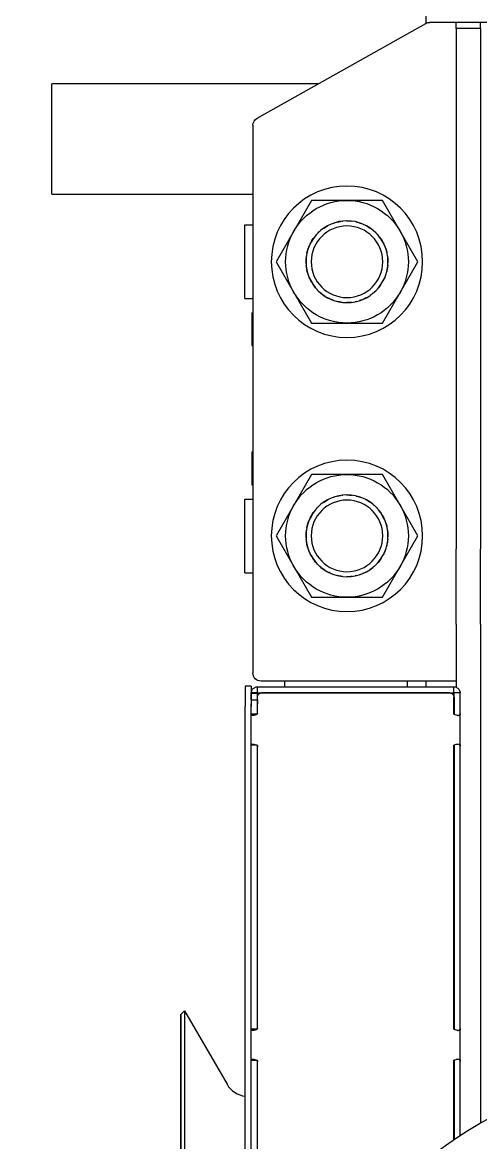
# Model space of a CAD drawing. Header units: inches. Extents: x -233729 to 737493, y -275239 to 196021.
# Drawn here: x 486894.6 to 487006.6, y 20124.5 to 20398.3 of the extents above; entities that cross this region are included whole.
import ezdxf

# ---------------------------------------------------------------- set-up
doc = ezdxf.new("R2010")
doc.units = ezdxf.units.IN
doc.header["$MEASUREMENT"] = 0
doc.layers.add('P_AX', color=7, linetype='Continuous')

# ---------------------------------------------------------------- blocks, each defined once
blk = doc.blocks.new('A$C48CB4C16')
at = {"layer": 'P_AX', "color": 6, "linetype": 'Continuous'}
for p, q in [((3245.19, 1059.53, 710.66), (3245.19, 700.53, 710.66)), ((3246.69, 1059.53, 710.66), (3246.69, 700.53, 710.66)), ((3229.48, 985.81, 710.66), (3229.48, 775.81, 710.66)), ((3229.48, 775.81, 710.66), (3229.48, 873.64, 710.66)), ((3230.4, 774.89, 710.66), (3230.4, 873.58, 710.66)), ((3246.69, 875.7, 710.66), (3246.69, 787.2, 710.66)), ((3248.19, 875.7, 710.66), (3248.19, 787.2, 710.66)), ((3248.2, 875.7, 710.66), (3248.2, 787.2, 710.66)), ((3296.19, 806.35, 710.66), (3296.19, 787.2, 710.66)), ((3296.25, 787.2, 710.66), (3296.25, 806.32, 710.66)), ((3296.25, 801.01, 710.66), (3296.25, 806.32, 710.66)), ((3297.75, 805.33, 710.66), (3297.75, 787.2, 710.66)), ((3302.75, 801.84, 710.66), (3302.75, 802.31, 710.66)), ((3296.19, 801.01, 710.66), (3296.25, 801.01, 710.66)), ((3296.25, 797.17, 710.66), (3296.25, 801.01, 710.66)), ((3302.75, 792.9, 710.66), (3302.75, 801.84, 710.66)), ((3296.19, 797.17, 710.66), (3296.25, 797.17, 710.66)), ((3296.25, 794.25, 710.66), (3296.25, 797.17, 710.66)), ((3241.13, 793.44, 710.66), (3242.09, 794.46, 710.66)), ((3242.09, 794.46, 710.66), (3243.25, 795.22, 710.66)), ((3243.25, 795.22, 710.66), (3244.56, 795.7, 710.66)), ((3244.56, 795.7, 710.66), (3245.19, 795.75, 710.66)), ((3248.2, 795.81, 710.66), (3248.19, 795.81, 710.66)), ((3296.19, 794.25, 710.66), (3296.25, 794.25, 710.66)), ((3296.25, 789.84, 710.66), (3296.25, 794.25, 710.66)), ((3230.4, 774.89, 710.66), (3240.75, 792.81, 710.66)), ((3240.75, 792.81, 710.66), (3240.92, 793.13, 710.66)), ((3240.75, 792.81, 710.66), (3240.75, 792.86, 710.66)), ((3240.92, 793.13, 710.66), (3241.13, 793.44, 710.66)), ((3302.75, 680.39, 710.66), (3302.75, 792.9, 710.66)), ((3296.19, 789.84, 710.66), (3296.25, 789.84, 710.66)), ((3296.25, 786.99, 710.66), (3296.25, 789.84, 710.66)), ((3246.69, 787.2, 710.66), (3246.69, 787, 710.66)), ((3247.59, 787, 710.66), (3246.69, 787, 710.66)), ((3246.69, 787, 710.66), (3246.69, 779.4, 710.66)), ((3246.69, 787, 710.66), (3246.69, 786.92, 710.66)), ((3246.69, 786.92, 710.66), (3246.71, 786.86, 710.66)), ((3246.71, 786.86, 710.66), (3246.71, 786.84, 710.66)), ((3246.71, 786.84, 710.66), (3246.83, 786.74, 710.66)), ((3246.83, 786.74, 710.66), (3246.99, 786.7, 710.66)), ((3246.99, 786.7, 710.66), (3247.11, 786.7, 710.66)), ((3247.11, 786.7, 710.66), (3247.13, 786.7, 710.66)), ((3247.14, 786.7, 710.66), (3247.11, 786.7, 710.66)), ((3247.13, 786.7, 710.66), (3247.14, 786.7, 710.66)), ((3247.14, 786.7, 710.66), (3247.28, 786.71, 710.66)), ((3247.28, 786.71, 710.66), (3247.85, 786.85, 710.66)), ((3247.81, 787, 710.66), (3247.59, 787, 710.66)), ((3248.1, 787, 710.66), (3247.81, 787, 710.66)), ((3247.85, 786.85, 710.66), (3247.92, 786.88, 710.66)), ((3247.92, 786.88, 710.66), (3248, 786.92, 710.66)), ((3248, 786.92, 710.66), (3248.09, 786.99, 710.66)), ((3248.09, 786.99, 710.66), (3248.13, 787.03, 710.66)), ((3248.13, 787.04, 710.66), (3248.18, 787.12, 710.66)), ((3248.13, 787.03, 710.66), (3248.13, 787.04, 710.66)), ((3248.18, 787.12, 710.66), (3248.19, 787.16, 710.66)), ((3248.2, 787.68, 710.66), (3248.19, 787.64, 710.66)), ((3248.19, 787.64, 710.66), (3248.19, 787.62, 710.66)), ((3248.2, 787.63, 710.66), (3248.19, 787.17, 710.66)), ((3248.19, 787.17, 710.66), (3248.19, 787.4, 710.66)), ((3248.19, 787.2, 710.66), (3248.19, 787.14, 710.66)), ((3248.19, 787.16, 710.66), (3248.2, 787.2, 710.66)), ((3296.24, 787, 710.66), (3296.24, 786.99, 710.66)), ((3296.24, 786.99, 710.66), (3296.24, 787, 710.66)), ((3296.24, 786.99, 710.66), (3296.35, 786.91, 710.66)), ((3296.25, 787.52, 710.66), (3296.25, 787.43, 710.66)), ((3296.25, 786.99, 710.66), (3296.25, 787.2, 710.66)), ((3296.35, 786.91, 710.66), (3296.47, 786.86, 710.66)), ((3296.47, 786.86, 710.66), (3296.5, 786.84, 710.66)), ((3296.5, 786.84, 710.66), (3296.79, 786.75, 710.66)), ((3296.79, 786.75, 710.66), (3296.81, 786.75, 710.66)), ((3296.81, 786.75, 710.66), (3296.88, 786.74, 710.66)), ((3296.88, 786.74, 710.66), (3297.14, 786.7, 710.66)), ((3297.14, 786.7, 710.66), (3297.25, 786.7, 710.66)), ((3297.25, 786.7, 710.66), (3297.3, 786.7, 710.66)), ((3297.3, 786.7, 710.66), (3297.44, 786.71, 710.66)), ((3297.44, 786.71, 710.66), (3297.71, 786.85, 710.66)), ((3297.71, 786.85, 710.66), (3297.72, 786.88, 710.66)), ((3297.72, 786.88, 710.66), (3297.73, 786.93, 710.66)), ((3297.73, 786.93, 710.66), (3297.74, 786.99, 710.66)), ((3297.74, 786.99, 710.66), (3297.75, 787.12, 710.66)), ((3297.75, 787.2, 710.66), (3297.75, 779.2, 710.66)), ((3297.75, 787.12, 710.66), (3297.75, 787.2, 710.66)), ((3246.71, 779.56, 710.66), (3246.69, 779.48, 710.66)), ((3246.69, 779.48, 710.66), (3246.69, 779.4, 710.66)), ((3247.59, 779.4, 710.66), (3246.69, 779.4, 710.66)), ((3246.69, 779.4, 710.66), (3246.69, 779.2, 710.66)), ((3246.69, 779.2, 710.66), (3246.69, 710.2, 710.66)), ((3246.83, 779.66, 710.66), (3246.71, 779.56, 710.66)), ((3246.99, 779.69, 710.66), (3246.83, 779.66, 710.66)), ((3247.1, 779.7, 710.66), (3246.99, 779.69, 710.66)), ((3247.13, 779.7, 710.66), (3247.1, 779.7, 710.66)), ((3247.18, 779.69, 710.66), (3247.1, 779.7, 710.66)), ((3247.28, 779.69, 710.66), (3247.13, 779.7, 710.66)), ((3247.29, 779.69, 710.66), (3247.18, 779.69, 710.66)), ((3247.85, 779.54, 710.66), (3247.28, 779.69, 710.66)), ((3247.81, 779.4, 710.66), (3247.59, 779.4, 710.66)), ((3248.09, 779.4, 710.66), (3247.81, 779.4, 710.66)), ((3247.9, 779.52, 710.66), (3247.85, 779.54, 710.66)), ((3248, 779.47, 710.66), (3247.9, 779.52, 710.66)), ((3248.09, 779.41, 710.66), (3248, 779.47, 710.66)), ((3248.13, 779.36, 710.66), (3248.09, 779.41, 710.66)), ((3248.18, 779.28, 710.66), (3248.13, 779.36, 710.66)), ((3248.13, 779.36, 710.66), (3248.13, 779.36, 710.66)), ((3248.19, 779.24, 710.66), (3248.18, 779.28, 710.66)), ((3248.2, 779.2, 710.66), (3248.19, 779.24, 710.66)), ((3248.19, 779.2, 710.66), (3248.19, 710.2, 710.66)), ((3248.2, 779.2, 710.66), (3248.2, 710.2, 710.66)), ((3296.19, 779.2, 710.66), (3296.19, 710.2, 710.66)), ((3296.35, 779.48, 710.66), (3296.24, 779.4, 710.66)), ((3296.25, 779.2, 710.66), (3296.25, 779.41, 710.66)), ((3296.25, 723.65, 710.66), (3296.25, 779.4, 710.66)), ((3296.25, 710.2, 710.66), (3296.25, 779.2, 710.66)), ((3296.5, 779.55, 710.66), (3296.35, 779.48, 710.66)), ((3296.79, 779.64, 710.66), (3296.5, 779.55, 710.66)), ((3296.81, 779.65, 710.66), (3296.79, 779.64, 710.66)), ((3296.88, 779.66, 710.66), (3296.81, 779.65, 710.66)), ((3297.14, 779.69, 710.66), (3296.88, 779.66, 710.66)), ((3297.07, 779.68, 710.66), (3297.14, 779.69, 710.66)), ((3297.27, 779.7, 710.66), (3297.14, 779.69, 710.66)), ((3297.14, 779.69, 710.66), (3297.27, 779.7, 710.66)), ((3297.3, 779.7, 710.66), (3297.27, 779.7, 710.66)), ((3297.44, 779.69, 710.66), (3297.3, 779.7, 710.66)), ((3297.71, 779.55, 710.66), (3297.44, 779.69, 710.66)), ((3297.72, 779.53, 710.66), (3297.71, 779.55, 710.66)), ((3297.73, 779.47, 710.66), (3297.72, 779.53, 710.66)), ((3297.74, 779.41, 710.66), (3297.73, 779.47, 710.66)), ((3297.75, 779.28, 710.66), (3297.74, 779.41, 710.66)), ((3297.75, 779.2, 710.66), (3297.75, 779.28, 710.66)), ((3297.75, 779.2, 710.66), (3297.75, 710.2, 710.66)), ((3230.4, 774.89, 710.66), (3229.48, 775.81, 710.66)), ((3296.19, 723.65, 710.66), (3296.25, 723.65, 710.66)), ((3246.69, 710.2, 710.66), (3246.69, 710, 710.66)), ((3246.69, 710, 710.66), (3246.69, 709.92, 710.66)), ((3246.69, 710, 710.66), (3246.69, 702.4, 710.66)), ((3247.59, 710, 710.66), (3246.69, 710, 710.66)), ((3246.69, 709.92, 710.66), (3246.71, 709.84, 710.66)), ((3246.71, 709.84, 710.66), (3246.83, 709.74, 710.66)), ((3246.83, 709.74, 710.66), (3246.99, 709.7, 710.66)), ((3246.99, 709.7, 710.66), (3247.11, 709.7, 710.66)), ((3247.11, 709.7, 710.66), (3247.13, 709.7, 710.66)), ((3247.11, 709.7, 710.66), (3247.13, 709.7, 710.66)), ((3247.13, 709.7, 710.66), (3247.26, 709.72, 710.66)), ((3247.13, 709.7, 710.66), (3247.28, 709.71, 710.66)), ((3247.26, 709.72, 710.66), (3247.33, 709.72, 710.66)), ((3247.28, 709.71, 710.66), (3247.85, 709.85, 710.66)), ((3248, 710, 710.66), (3247.59, 710, 710.66)), ((3247.85, 709.85, 710.66), (3247.9, 709.87, 710.66)), ((3247.9, 709.87, 710.66), (3248, 709.92, 710.66)), ((3248.1, 710, 710.66), (3248, 710, 710.66)), ((3248, 709.92, 710.66), (3248.09, 709.99, 710.66)), ((3248.09, 709.99, 710.66), (3248.13, 710.03, 710.66)), ((3248.13, 710.04, 710.66), (3248.18, 710.12, 710.66)), ((3248.13, 710.03, 710.66), (3248.13, 710.04, 710.66)), ((3248.18, 710.12, 710.66), (3248.19, 710.16, 710.66)), ((3248.2, 710.68, 710.66), (3248.19, 710.64, 710.66)), ((3248.19, 710.64, 710.66), (3248.19, 710.62, 710.66)), ((3248.2, 710.63, 710.66), (3248.19, 710.18, 710.66)), ((3248.19, 710.18, 710.66), (3248.19, 710.4, 710.66)), ((3248.19, 710.16, 710.66), (3248.2, 710.2, 710.66)), ((3248.19, 710.2, 710.66), (3248.19, 710.14, 710.66)), ((3296.25, 710.51, 710.66), (3296.24, 710.17, 710.66)), ((3296.24, 710.17, 710.66), (3296.24, 710.47, 710.66)), ((3296.24, 710, 710.66), (3296.35, 709.91, 710.66)), ((3296.25, 709.99, 710.66), (3296.25, 710.2, 710.66)), ((3296.35, 709.91, 710.66), (3296.47, 709.86, 710.66)), ((3296.47, 709.86, 710.66), (3296.5, 709.84, 710.66)), ((3296.5, 709.84, 710.66), (3296.79, 709.75, 710.66)), ((3296.79, 709.75, 710.66), (3296.81, 709.75, 710.66)), ((3296.81, 709.75, 710.66), (3296.88, 709.74, 710.66)), ((3296.88, 709.74, 710.66), (3297.14, 709.7, 710.66)), ((3297.14, 709.7, 710.66), (3297.25, 709.7, 710.66)), ((3297.25, 709.7, 710.66), (3297.3, 709.7, 710.66)), ((3297.3, 709.7, 710.66), (3297.44, 709.71, 710.66)), ((3297.44, 709.71, 710.66), (3297.71, 709.85, 710.66)), ((3297.71, 709.85, 710.66), (3297.72, 709.88, 710.66)), ((3297.72, 709.88, 710.66), (3297.73, 709.93, 710.66)), ((3297.73, 709.93, 710.66), (3297.74, 709.99, 710.66)), ((3297.74, 709.99, 710.66), (3297.75, 710.12, 710.66)), ((3297.75, 710.2, 710.66), (3297.75, 702.2, 710.66)), ((3297.75, 710.12, 710.66), (3297.75, 710.2, 710.66)), ((3246.71, 702.56, 710.66), (3246.69, 702.48, 710.66)), ((3246.69, 702.48, 710.66), (3246.69, 702.4, 710.66)), ((3247.59, 702.4, 710.66), (3246.69, 702.4, 710.66)), ((3246.69, 702.4, 710.66), (3246.69, 702.2, 710.66)), ((3246.69, 702.2, 710.66), (3246.69, 699.86, 710.66)), ((3246.83, 702.66, 710.66), (3246.71, 702.56, 710.66)), ((3246.99, 702.69, 710.66), (3246.83, 702.66, 710.66)), ((3247.1, 702.7, 710.66), (3246.99, 702.69, 710.66)), ((3247.13, 702.7, 710.66), (3247.1, 702.7, 710.66)), ((3247.18, 702.69, 710.66), (3247.1, 702.7, 710.66)), ((3247.28, 702.69, 710.66), (3247.13, 702.7, 710.66)), ((3247.29, 702.69, 710.66), (3247.18, 702.69, 710.66)), ((3247.85, 702.55, 710.66), (3247.28, 702.69, 710.66)), ((3247.81, 702.4, 710.66), (3247.59, 702.4, 710.66)), ((3248.09, 702.4, 710.66), (3247.81, 702.4, 710.66)), ((3247.9, 702.52, 710.66), (3247.85, 702.55, 710.66)), ((3248, 702.47, 710.66), (3247.9, 702.52, 710.66)), ((3248.09, 702.41, 710.66), (3248, 702.47, 710.66)), ((3248.13, 702.36, 710.66), (3248.09, 702.41, 710.66)), ((3248.18, 702.28, 710.66), (3248.13, 702.36, 710.66)), ((3248.13, 702.36, 710.66), (3248.13, 702.36, 710.66)), ((3248.19, 702.24, 710.66), (3248.18, 702.28, 710.66)), ((3248.2, 702.2, 710.66), (3248.19, 702.24, 710.66)), ((3248.19, 702.2, 710.66), (3248.19, 699.86, 710.66)), ((3248.2, 702.2, 710.66), (3248.2, 698.2, 710.66)), ((3296.19, 702.2, 710.66), (3296.19, 698.2, 710.66)), ((3296.35, 702.48, 710.66), (3296.24, 702.4, 710.66)), ((3296.25, 702.2, 710.66), (3296.25, 702.41, 710.66)), ((3296.25, 698.2, 710.66), (3296.25, 702.2, 710.66)), ((3296.5, 702.55, 710.66), (3296.35, 702.48, 710.66)), ((3296.79, 702.64, 710.66), (3296.5, 702.55, 710.66)), ((3296.81, 702.65, 710.66), (3296.79, 702.64, 710.66)), ((3296.88, 702.66, 710.66), (3296.81, 702.65, 710.66)), ((3297.14, 702.69, 710.66), (3296.88, 702.66, 710.66)), ((3297.07, 702.68, 710.66), (3297.14, 702.69, 710.66)), ((3297.27, 702.7, 710.66), (3297.14, 702.69, 710.66)), ((3297.14, 702.69, 710.66), (3297.27, 702.7, 710.66)), ((3297.3, 702.7, 710.66), (3297.27, 702.7, 710.66)), ((3297.44, 702.69, 710.66), (3297.3, 702.7, 710.66)), ((3297.71, 702.55, 710.66), (3297.44, 702.69, 710.66)), ((3297.72, 702.53, 710.66), (3297.71, 702.55, 710.66)), ((3297.73, 702.47, 710.66), (3297.72, 702.53, 710.66)), ((3297.74, 702.41, 710.66), (3297.73, 702.47, 710.66)), ((3297.75, 702.28, 710.66), (3297.74, 702.41, 710.66)), ((3297.75, 702.2, 710.66), (3297.75, 702.28, 710.66)), ((3297.75, 702.2, 710.66), (3297.75, 698.2, 710.66)), ((3245.19, 695.54, 710.66), (3245.19, 700.53, 710.66)), ((3246.69, 695.54, 710.66), (3246.69, 700.53, 710.66)), ((3246.69, 698.87, 710.66), (3246.69, 699.86, 710.66)), ((3246.69, 698.87, 710.66), (3246.69, 698.63, 710.66)), ((3246.69, 698.87, 710.66), (3248.19, 698.87, 710.66)), ((3246.69, 698.63, 710.66), (3246.69, 697.25, 710.66)), ((3248.19, 698.87, 710.66), (3248.19, 699.86, 710.66)), ((3248.19, 698.87, 710.66), (3248.19, 698.63, 710.66)), ((3248.19, 698.63, 710.66), (3248.19, 697.25, 710.66)), ((3296.25, 698.2, 710.66), (3296.25, 697.2, 710.66)), ((3297.75, 698.2, 710.66), (3297.75, 697.2, 710.66)), ((3246.69, 695.54, 710.66), (3245.19, 695.54, 710.66)), ((3246.69, 697.25, 710.66), (3246.69, 697.21, 710.66)), ((3246.69, 697.25, 710.66), (3248.19, 697.25, 710.66)), ((3246.69, 697.21, 710.66), (3246.69, 697.09, 710.66)), ((3247.59, 697.21, 710.66), (3246.69, 697.21, 710.66)), ((3246.69, 697.09, 710.66), (3246.71, 696.94, 710.66)), ((3246.71, 696.94, 710.66), (3246.79, 696.66, 710.66)), ((3246.79, 696.66, 710.66), (3246.8, 696.64, 710.66)), ((3246.8, 696.64, 710.66), (3246.83, 696.57, 710.66)), ((3246.83, 696.57, 710.66), (3246.99, 696.31, 710.66)), ((3246.99, 696.31, 710.66), (3247.13, 696.14, 710.66)), ((3247.13, 696.14, 710.66), (3247.28, 696.01, 710.66)), ((3247.28, 696.01, 710.66), (3247.85, 695.74, 710.66)), ((3248.19, 697.21, 710.66), (3247.59, 697.21, 710.66)), ((3247.85, 695.74, 710.66), (3247.9, 695.73, 710.66)), ((3247.9, 695.73, 710.66), (3248, 695.71, 710.66)), ((3248, 695.71, 710.66), (3248.09, 695.7, 710.66)), ((3248.09, 695.7, 710.66), (3248.18, 695.7, 710.66)), ((3248.18, 695.7, 710.66), (3248.2, 695.7, 710.66)), ((3248.2, 697.66, 710.66), (3248.19, 697.66, 710.66)), ((3248.19, 697.65, 710.66), (3248.2, 697.64, 710.66)), ((3248.2, 697.49, 710.66), (3248.19, 697.5, 710.66)), ((3248.19, 697.48, 710.66), (3248.2, 697.48, 710.66)), ((3248.2, 697.38, 710.66), (3248.19, 697.38, 710.66)), ((3248.19, 697.37, 710.66), (3248.2, 697.36, 710.66)), ((3248.19, 697.25, 710.66), (3248.19, 697.21, 710.66)), ((3248.2, 697.21, 710.66), (3248.19, 697.22, 710.66)), ((3248.19, 697.21, 710.66), (3248.2, 697.2, 710.66)), ((3248.2, 697.66, 710.66), (3248.2, 697.66, 710.66)), ((3248.2, 697.64, 710.66), (3248.2, 697.49, 710.66)), ((3248.2, 697.48, 710.66), (3248.2, 697.38, 710.66)), ((3248.2, 697.36, 710.66), (3248.2, 697.21, 710.66)), ((3248.2, 697.2, 710.66), (3248.2, 697.19, 710.66)), ((3248.2, 697.19, 710.66), (3248.2, 695.69, 710.66)), ((3248.27, 697.66, 710.66), (3248.38, 697.66, 710.66)), ((3295.19, 697.2, 710.66), (3249.2, 697.2, 710.66)), ((3249.2, 697.19, 710.66), (3295.19, 697.19, 710.66)), ((3249.2, 695.69, 710.66), (3295.19, 695.69, 710.66)), ((3254.81, 694.31, 710.66), (3254.81, 695.69, 710.66)), ((3284.81, 694.31, 710.66), (3284.81, 695.69, 710.66)), ((3289.48, 695.69, 710.66), (3289.48, 694.31, 710.66)), ((3296.12, 697.66, 710.66), (3296.02, 697.66, 710.66)), ((3296.19, 697.66, 710.66), (3296.19, 697.66, 710.66)), ((3296.19, 697.64, 710.66), (3296.19, 697.49, 710.66)), ((3296.19, 697.48, 710.66), (3296.19, 697.38, 710.66)), ((3296.19, 697.21, 710.66), (3296.19, 697.36, 710.66)), ((3296.19, 697.19, 710.66), (3296.19, 697.2, 710.66)), ((3296.19, 697.19, 710.66), (3296.19, 695.69, 710.66)), ((3296.25, 697.66, 710.66), (3296.24, 697.66, 710.66)), ((3296.24, 697.64, 710.66), (3296.25, 697.65, 710.66)), ((3296.24, 697.64, 710.66), (3296.24, 697.49, 710.66)), ((3296.25, 697.5, 710.66), (3296.24, 697.49, 710.66)), ((3296.24, 697.48, 710.66), (3296.25, 697.48, 710.66)), ((3296.25, 697.38, 710.66), (3296.24, 697.38, 710.66)), ((3296.24, 697.36, 710.66), (3296.25, 697.37, 710.66)), ((3296.25, 697.22, 710.66), (3296.24, 697.21, 710.66)), ((3296.24, 697.2, 710.66), (3296.25, 697.2, 710.66)), ((3296.24, 697.2, 710.66), (3296.24, 696.6, 710.66)), ((3296.24, 696.6, 710.66), (3296.24, 695.7, 710.66)), ((3296.24, 695.7, 710.66), (3296.35, 695.7, 710.66)), ((3297.75, 697.2, 710.66), (3296.25, 697.2, 710.66)), ((3296.35, 695.7, 710.66), (3296.5, 695.72, 710.66)), ((3296.5, 695.72, 710.66), (3296.79, 695.8, 710.66)), ((3296.75, 680.39, 710.66), (3296.75, 695.79, 710.66)), ((3296.79, 695.8, 710.66), (3296.88, 695.84, 710.66)), ((3296.88, 695.84, 710.66), (3297.14, 696, 710.66)), ((3297.14, 696, 710.66), (3297.3, 696.14, 710.66)), ((3297.3, 696.14, 710.66), (3297.44, 696.29, 710.66)), ((3297.44, 696.29, 710.66), (3297.71, 696.87, 710.66)), ((3297.71, 696.87, 710.66), (3297.72, 696.91, 710.66)), ((3297.72, 696.91, 710.66), (3297.73, 697.01, 710.66)), ((3297.73, 697.01, 710.66), (3297.74, 697.1, 710.66)), ((3297.74, 697.1, 710.66), (3297.75, 697.19, 710.66)), ((3297.75, 697.19, 710.66), (3297.75, 697.2, 710.66)), ((3296.75, 694.31, 710.66), (3249.08, 694.31, 710.66)), ((3247.08, 558.44, 710.66), (3247.08, 692.31, 710.66)), ((3296.75, 680.39, 710.66), (3296.75, 662, 710.66)), ((3302.75, 680.39, 710.66), (3302.75, 662, 710.66)), ((3257.09, 666.31, 710.66), (3261.42, 673.81, 710.66)), ((3261.42, 673.81, 710.66), (3270.08, 673.81, 710.66)), ((3270.08, 673.81, 710.66), (3278.74, 673.81, 710.66)), ((3278.74, 673.81, 710.66), (3283.07, 666.31, 710.66)), ((3266.73, 668.22, 710.66), (3266.53, 668.16, 710.66)), ((3267.69, 668.52, 710.66), (3267.63, 668.5, 710.66)), ((3269.02, 668.75, 710.66), (3268.87, 668.74, 710.66)), ((3271.37, 668.72, 710.66), (3271.28, 668.74, 710.66)), ((3272.47, 668.52, 710.66), (3272.08, 668.59, 710.66)), ((3272.52, 668.51, 710.66), (3272.47, 668.52, 710.66)), ((3273.63, 668.16, 710.66), (3273.18, 668.3, 710.66)), ((3273.66, 668.15, 710.66), (3273.63, 668.16, 710.66)), ((3245.08, 667.81, 710.66), (3246.3, 667.81, 710.66)), ((3245.08, 667.81, 710.66), (3245.08, 649.81, 710.66)), ((3246.3, 667.81, 710.66), (3247.08, 667.81, 710.66)), ((3252.76, 658.81, 710.66), (3257.09, 666.31, 710.66)), ((3262.85, 665.7, 710.66), (3262.59, 665.44, 710.66)), ((3263.45, 666.3, 710.66), (3263.32, 666.16, 710.66)), ((3264.64, 667.19, 710.66), (3264.4, 667.04, 710.66)), ((3265.43, 667.67, 710.66), (3265.33, 667.6, 710.66)), ((3274.73, 667.67, 710.66), (3273.96, 668.01, 710.66)), ((3274.81, 667.61, 710.66), (3274.73, 667.67, 710.66)), ((3275.76, 667.04, 710.66), (3275.75, 667.05, 710.66)), ((3276.83, 666.18, 710.66), (3276.71, 666.3, 710.66)), ((3277.56, 665.44, 710.66), (3277.52, 665.49, 710.66)), ((3283.07, 666.31, 710.66), (3287.4, 658.81, 710.66)), ((3261.46, 663.84, 710.66), (3261.23, 663.46, 710.66)), ((3261.85, 664.49, 710.66), (3261.71, 664.27, 710.66)), ((3278.43, 664.29, 710.66), (3278.31, 664.49, 710.66)), ((3278.93, 663.46, 710.66), (3278.87, 663.56, 710.66)), ((3260.15, 660.02, 710.66), (3260.13, 659.72, 710.66)), ((3260.53, 661.71, 710.66), (3260.37, 661.2, 710.66)), ((3260.73, 662.36, 710.66), (3260.63, 662.03, 710.66)), ((3279.52, 662.05, 710.66), (3279.43, 662.36, 710.66)), ((3279.79, 661.2, 710.66), (3279.73, 661.39, 710.66)), ((3280.03, 659.61, 710.66), (3280.01, 660.02, 710.66)), ((3296.75, 534.81, 710.66), (3296.75, 662, 710.66)), ((3302.75, 534.81, 710.66), (3302.75, 662, 710.66)), ((3257.09, 651.31, 710.66), (3252.76, 658.81, 710.66)), ((3260.11, 659.27, 710.66), (3260.08, 658.81, 710.66)), ((3260.15, 657.61, 710.66), (3260.19, 657.38, 710.66)), ((3279.92, 657.11, 710.66), (3280.01, 657.61, 710.66)), ((3280.08, 658.81, 710.66), (3280.06, 659.07, 710.66)), ((3287.4, 658.81, 710.66), (3283.07, 651.31, 710.66)), ((3260.3, 656.77, 710.66), (3260.37, 656.42, 710.66)), ((3260.73, 655.26, 710.66), (3260.79, 655.12, 710.66)), ((3261.11, 654.42, 710.66), (3261.23, 654.16, 710.66)), ((3278.93, 654.16, 710.66), (3279.06, 654.44, 710.66)), ((3279.23, 654.82, 710.66), (3279.43, 655.26, 710.66)), ((3279.79, 656.42, 710.66), (3279.85, 656.75, 710.66)), ((3261.85, 653.13, 710.66), (3261.91, 653.06, 710.66)), ((3262.47, 652.34, 710.66), (3262.59, 652.18, 710.66)), ((3277.56, 652.18, 710.66), (3277.7, 652.36, 710.66)), ((3278.06, 652.81, 710.66), (3278.31, 653.13, 710.66)), ((3245.08, 649.81, 710.66), (3246.3, 649.81, 710.66)), ((3246.3, 649.81, 710.66), (3247.08, 649.81, 710.66)), ((3261.42, 643.81, 710.66), (3257.09, 651.31, 710.66)), ((3263.45, 651.33, 710.66), (3263.48, 651.3, 710.66)), ((3264.29, 650.66, 710.66), (3264.4, 650.58, 710.66)), ((3264.4, 650.58, 710.66), (3265.32, 650.03, 710.66)), ((3265.42, 649.96, 710.66), (3265.43, 649.96, 710.66)), ((3265.43, 649.96, 710.66), (3265.57, 649.89, 710.66)), ((3266.47, 649.49, 710.66), (3266.53, 649.46, 710.66)), ((3266.53, 649.46, 710.66), (3267.12, 649.28, 710.66)), ((3267.63, 649.12, 710.66), (3267.69, 649.1, 710.66)), ((3267.69, 649.1, 710.66), (3268.49, 648.95, 710.66)), ((3268.85, 648.89, 710.66), (3268.87, 648.88, 710.66)), ((3268.87, 648.88, 710.66), (3269.07, 648.87, 710.66)), ((3271.28, 648.88, 710.66), (3271.31, 648.89, 710.66)), ((3272.3, 649.07, 710.66), (3272.47, 649.1, 710.66)), ((3273.63, 649.46, 710.66), (3273.7, 649.5, 710.66)), ((3274.5, 649.86, 710.66), (3274.73, 649.96, 710.66)), ((3275.76, 650.58, 710.66), (3275.88, 650.67, 710.66)), ((3276.46, 651.13, 710.66), (3276.71, 651.33, 710.66)), ((3283.07, 651.31, 710.66), (3278.74, 643.81, 710.66)), ((3246.81, 646.31, 710.66), (3246.86, 646.31, 710.66)), ((3246.81, 638.31, 710.66), (3246.81, 646.31, 710.66)), ((3246.86, 646.31, 710.66), (3247.08, 646.31, 710.66)), ((3269.97, 648.82, 710.66), (3270.08, 648.81, 710.66)), ((3270.08, 643.81, 710.66), (3261.42, 643.81, 710.66)), ((3278.74, 643.81, 710.66), (3270.08, 643.81, 710.66)), ((3246.81, 638.31, 710.66), (3246.86, 638.31, 710.66)), ((3246.86, 638.31, 710.66), (3247.08, 638.31, 710.66)), ((3246.81, 612.31, 710.66), (3246.86, 612.31, 710.66)), ((3246.81, 604.31, 710.66), (3246.81, 612.31, 710.66)), ((3246.86, 612.31, 710.66), (3247.08, 612.31, 710.66)), ((3257.09, 599.31, 710.66), (3261.42, 606.81, 710.66)), ((3261.42, 606.81, 710.66), (3270.08, 606.81, 710.66)), ((3270.08, 606.81, 710.66), (3278.74, 606.81, 710.66)), ((3278.74, 606.81, 710.66), (3283.07, 599.31, 710.66)), ((3246.81, 604.31, 710.66), (3246.86, 604.31, 710.66)), ((3246.86, 604.31, 710.66), (3247.08, 604.31, 710.66)), ((3245.08, 600.81, 710.66), (3246.3, 600.81, 710.66)), ((3245.08, 600.81, 710.66), (3245.08, 582.81, 710.66)), ((3246.3, 600.81, 710.66), (3247.08, 600.81, 710.66)), ((3264.64, 600.19, 710.66), (3264.4, 600.04, 710.66)), ((3265.43, 600.67, 710.66), (3265.33, 600.6, 710.66)), ((3266.73, 601.22, 710.66), (3266.53, 601.16, 710.66)), ((3267.69, 601.52, 710.66), (3267.63, 601.5, 710.66)), ((3269.02, 601.75, 710.66), (3268.87, 601.74, 710.66)), ((3271.37, 601.72, 710.66), (3271.28, 601.74, 710.66)), ((3272.47, 601.52, 710.66), (3272.08, 601.59, 710.66)), ((3272.52, 601.51, 710.66), (3272.47, 601.52, 710.66)), ((3273.63, 601.16, 710.66), (3273.18, 601.3, 710.66)), ((3273.66, 601.15, 710.66), (3273.63, 601.16, 710.66)), ((3274.73, 600.67, 710.66), (3273.96, 601.01, 710.66)), ((3274.81, 600.61, 710.66), (3274.73, 600.67, 710.66)), ((3275.76, 600.04, 710.66), (3275.75, 600.05, 710.66)), ((3252.76, 591.81, 710.66), (3257.09, 599.31, 710.66)), ((3261.85, 597.49, 710.66), (3261.71, 597.27, 710.66)), ((3262.85, 598.7, 710.66), (3262.59, 598.44, 710.66)), ((3263.45, 599.3, 710.66), (3263.32, 599.16, 710.66)), ((3276.83, 599.18, 710.66), (3276.71, 599.3, 710.66)), ((3277.56, 598.44, 710.66), (3277.52, 598.49, 710.66)), ((3278.43, 597.29, 710.66), (3278.31, 597.49, 710.66)), ((3283.07, 599.31, 710.66), (3287.4, 591.81, 710.66)), ((3260.53, 594.71, 710.66), (3260.37, 594.2, 710.66)), ((3260.73, 595.36, 710.66), (3260.63, 595.03, 710.66)), ((3261.46, 596.84, 710.66), (3261.23, 596.46, 710.66)), ((3278.93, 596.46, 710.66), (3278.87, 596.56, 710.66)), ((3279.52, 595.05, 710.66), (3279.43, 595.36, 710.66)), ((3279.79, 594.2, 710.66), (3279.73, 594.39, 710.66)), ((3257.09, 584.31, 710.66), (3252.76, 591.81, 710.66)), ((3260.11, 592.27, 710.66), (3260.08, 591.81, 710.66)), ((3260.15, 593.02, 710.66), (3260.13, 592.72, 710.66)), ((3280.03, 592.61, 710.66), (3280.01, 593.02, 710.66)), ((3280.08, 591.81, 710.66), (3280.06, 592.07, 710.66)), ((3287.4, 591.81, 710.66), (3283.07, 584.31, 710.66)), ((3260.15, 590.61, 710.66), (3260.19, 590.38, 710.66)), ((3260.3, 589.77, 710.66), (3260.37, 589.42, 710.66)), ((3279.79, 589.42, 710.66), (3279.85, 589.75, 710.66)), ((3279.92, 590.11, 710.66), (3280.01, 590.61, 710.66)), ((3260.73, 588.26, 710.66), (3260.79, 588.12, 710.66)), ((3261.11, 587.42, 710.66), (3261.23, 587.16, 710.66)), ((3261.85, 586.13, 710.66), (3261.91, 586.06, 710.66)), ((3278.06, 585.81, 710.66), (3278.31, 586.13, 710.66)), ((3278.93, 587.16, 710.66), (3279.06, 587.44, 710.66)), ((3279.23, 587.82, 710.66), (3279.43, 588.26, 710.66)), ((3261.42, 576.81, 710.66), (3257.09, 584.31, 710.66)), ((3262.47, 585.34, 710.66), (3262.59, 585.18, 710.66)), ((3263.45, 584.33, 710.66), (3263.48, 584.3, 710.66)), ((3264.29, 583.66, 710.66), (3264.4, 583.58, 710.66)), ((3264.4, 583.58, 710.66), (3265.32, 583.03, 710.66)), ((3275.76, 583.58, 710.66), (3275.88, 583.67, 710.66)), ((3276.46, 584.13, 710.66), (3276.71, 584.33, 710.66)), ((3277.56, 585.18, 710.66), (3277.7, 585.36, 710.66)), ((3283.07, 584.31, 710.66), (3278.74, 576.81, 710.66)), ((3245.08, 582.81, 710.66), (3246.3, 582.81, 710.66)), ((3246.3, 582.81, 710.66), (3247.08, 582.81, 710.66)), ((3265.42, 582.96, 710.66), (3265.43, 582.96, 710.66)), ((3265.43, 582.96, 710.66), (3265.57, 582.89, 710.66)), ((3266.47, 582.49, 710.66), (3266.53, 582.46, 710.66)), ((3266.53, 582.46, 710.66), (3267.12, 582.28, 710.66)), ((3267.63, 582.12, 710.66), (3267.69, 582.1, 710.66)), ((3267.69, 582.1, 710.66), (3268.49, 581.95, 710.66)), ((3268.85, 581.89, 710.66), (3268.87, 581.88, 710.66)), ((3268.87, 581.88, 710.66), (3269.07, 581.87, 710.66)), ((3269.97, 581.82, 710.66), (3270.08, 581.81, 710.66)), ((3271.28, 581.88, 710.66), (3271.31, 581.89, 710.66)), ((3272.3, 582.07, 710.66), (3272.47, 582.1, 710.66)), ((3273.63, 582.46, 710.66), (3273.7, 582.5, 710.66)), ((3274.5, 582.86, 710.66), (3274.73, 582.96, 710.66)), ((3197.9, 575.26, 710.66), (3197.9, 565.49, 710.66)), ((3197.9, 575.26, 710.66), (3247.08, 575.26, 710.66)), ((3270.08, 576.81, 710.66), (3261.42, 576.81, 710.66)), ((3278.74, 576.81, 710.66), (3270.08, 576.81, 710.66)), ((3197.9, 565.49, 710.66), (3197.9, 548.36, 710.66)), ((3248.1, 556.69, 710.66), (3289.37, 533.57, 710.66)), ((3262.97, 548.36, 710.66), (3197.9, 548.36, 710.66)), ((3296.75, 534.81, 710.66), (3296.75, 533.31, 710.66)), ((3302.75, 534.81, 710.66), (3296.75, 534.81, 710.66)), ((3302.75, 534.81, 710.66), (3302.75, 533.31, 710.66)), ((3289.48, 533.52, 710.66), (3289.48, 251.85, 710.66)), ((3397.75, 533.31, 710.66), (3290.35, 533.31, 710.66)), ((3302.75, 533.31, 710.66), (3296.75, 533.31, 710.66))]:
    blk.add_line(p, q, dxfattribs=at)
at = {"layer": 'P_AX', "color": 6}
blk.add_circle((4100.56, 4905.53, 710.66), 4100.56, dxfattribs=at)
at = {"layer": 'P_AX', "color": 6, "linetype": 'Continuous'}
for centre, radius in [((3270.08, 658.81, 710.66), 18.5), ((3270.08, 658.81, 710.66), 10), ((3270.08, 658.81, 710.66), 8.75), ((3270.08, 591.81, 710.66), 18.5), ((3270.08, 591.81, 710.66), 10), ((3270.08, 591.81, 710.66), 8.75)]:
    blk.add_circle(centre, radius, dxfattribs=at)
for centre, radius, start, end in [((3346.75, 880.81, 710.66), 90, 77.4059, 348.3949), ((3249.08, 692.31, 710.66), 2, 90, 180), ((3270.08, 658.81, 710.66), 15, 90, 150), ((3270.08, 658.81, 710.66), 15, 30, 90), ((3270.08, 658.81, 710.66), 10, 110.7694, 117.6925), ((3270.08, 658.81, 710.66), 10, 96.9229, 103.846), ((3270.08, 658.81, 710.66), 10, 83.0771, 90.0002), ((3270.08, 658.81, 710.66), 15, 150, 210), ((3270.08, 658.81, 710.66), 10, 138.4613, 145.3844), ((3270.08, 658.81, 710.66), 10, 124.6156, 131.5387), ((3270.08, 658.81, 710.66), 10, 48.4615, 55.3846), ((3270.08, 658.81, 710.66), 10, 34.6153, 41.5384), ((3270.08, 658.81, 710.66), 15, 330, 30), ((3270.08, 658.81, 710.66), 10, 152.3082, 159.2312), ((3270.08, 658.81, 710.66), 10, 20.7694, 27.6925), ((3270.08, 658.81, 710.66), 10, 166.154, 173.0771), ((3270.08, 658.81, 710.66), 10, 6.9232, 13.8463), ((3270.08, 658.81, 710.66), 10, 179.9998, 186.9229), ((3270.08, 658.81, 710.66), 10, 353.0768, 359.9999), ((3270.08, 658.81, 710.66), 10, 193.8467, 200.7698), ((3270.08, 658.81, 710.66), 10, 339.2309, 346.154), ((3270.08, 658.81, 710.66), 10, 207.6924, 214.6155), ((3270.08, 658.81, 710.66), 10, 221.5385, 228.4615), ((3270.08, 658.81, 710.66), 10, 311.5385, 318.4615), ((3270.08, 658.81, 710.66), 10, 325.3848, 332.3079), ((3270.08, 658.81, 710.66), 15, 210, 270), ((3270.08, 658.81, 710.66), 15, 270, 330), ((3270.08, 658.81, 710.66), 10, 270.0003, 276.9233), ((3270.08, 658.81, 710.66), 10, 283.846, 290.7691), ((3270.08, 658.81, 710.66), 10, 297.6926, 304.6157), ((3270.08, 591.81, 710.66), 15, 90, 150), ((3270.08, 591.81, 710.66), 15, 30, 90), ((3270.08, 591.81, 710.66), 10, 124.6151, 131.5381), ((3270.08, 591.81, 710.66), 10, 110.7694, 117.6925), ((3270.08, 591.81, 710.66), 10, 96.9222, 103.8452), ((3270.08, 591.81, 710.66), 10, 83.0757, 89.9987), ((3270.08, 591.81, 710.66), 10, 48.4621, 55.3852), ((3270.08, 591.81, 710.66), 15, 150, 210), ((3270.08, 591.81, 710.66), 10, 138.4617, 145.3849), ((3270.08, 591.81, 710.66), 10, 34.6149, 41.538), ((3270.08, 591.81, 710.66), 15, 330, 30), ((3270.08, 591.81, 710.66), 10, 166.1541, 173.0773), ((3270.08, 591.81, 710.66), 10, 152.3079, 159.2309), ((3270.08, 591.81, 710.66), 10, 20.7697, 27.6927), ((3270.08, 591.81, 710.66), 10, 6.9231, 13.8462), ((3270.08, 591.81, 710.66), 10, 179.9997, 186.9229), ((3270.08, 591.81, 710.66), 10, 353.0768, 360), ((3270.08, 591.81, 710.66), 10, 193.8467, 200.7698), ((3270.08, 591.81, 710.66), 10, 339.2309, 346.154), ((3270.08, 591.81, 710.66), 10, 207.6924, 214.6155), ((3270.08, 591.81, 710.66), 10, 325.3848, 332.3079), ((3270.08, 591.81, 710.66), 15, 210, 270), ((3270.08, 591.81, 710.66), 10, 221.5385, 228.4615), ((3270.08, 591.81, 710.66), 15, 270, 330), ((3270.08, 591.81, 710.66), 10, 297.6926, 304.6157), ((3270.08, 591.81, 710.66), 10, 311.5385, 318.4615), ((3270.08, 591.81, 710.66), 10, 270.0003, 276.9234), ((3270.08, 591.81, 710.66), 10, 283.8474, 290.7705), ((3249.08, 558.44, 710.66), 2, 180, 240.735), ((3290.35, 535.31, 710.66), 2, 240.735, 270)]:
    blk.add_arc(centre, radius, start, end, dxfattribs=at)
for points in [[(3296.19, 787.2, 710.66), (3296.21, 787.1, 710.66), (3296.24, 787, 710.66)], [(3296.19, 787.2, 710.66), (3296.21, 787.1, 710.66), (3296.24, 787, 710.66)], [(3296.24, 779.4, 710.66), (3296.21, 779.3, 710.66), (3296.19, 779.2, 710.66)], [(3296.19, 710.68, 710.66), (3296.21, 710.57, 710.66), (3296.24, 710.47, 710.66)], [(3296.19, 710.68, 710.66), (3296.21, 710.57, 710.66), (3296.24, 710.47, 710.66)], [(3296.19, 710.2, 710.66), (3296.21, 710.1, 710.66), (3296.24, 710, 710.66)], [(3296.19, 710.2, 710.66), (3296.21, 710.1, 710.66), (3296.24, 710, 710.66)], [(3296.24, 702.4, 710.66), (3296.21, 702.3, 710.66), (3296.19, 702.2, 710.66)], [(3248.2, 698.2, 710.66), (3248.23, 697.94, 710.66), (3248.33, 697.7, 710.66), (3248.49, 697.49, 710.66), (3248.7, 697.33, 710.66), (3248.94, 697.23, 710.66), (3249.2, 697.2, 710.66)], [(3295.19, 697.2, 710.66), (3295.45, 697.23, 710.66), (3295.69, 697.33, 710.66), (3295.9, 697.49, 710.66), (3296.06, 697.7, 710.66), (3296.16, 697.94, 710.66), (3296.19, 698.2, 710.66)], [(3248.27, 697.66, 710.66), (3248.23, 697.66, 710.66), (3248.2, 697.66, 710.66)], [(3248.2, 697.19, 710.66), (3248.26, 697.19, 710.66), (3248.33, 697.19, 710.66), (3248.49, 697.19, 710.66), (3248.7, 697.19, 710.66), (3248.94, 697.19, 710.66), (3249.2, 697.19, 710.66)], [(3248.2, 695.69, 710.66), (3248.26, 695.69, 710.66), (3248.33, 695.69, 710.66), (3248.49, 695.69, 710.66), (3248.7, 695.69, 710.66), (3248.94, 695.69, 710.66), (3249.2, 695.69, 710.66)], [(3295.19, 697.19, 710.66), (3295.45, 697.19, 710.66), (3295.69, 697.19, 710.66), (3295.9, 697.19, 710.66), (3296.06, 697.19, 710.66), (3296.14, 697.19, 710.66), (3296.19, 697.19, 710.66)], [(3295.19, 695.69, 710.66), (3295.45, 695.69, 710.66), (3295.69, 695.69, 710.66), (3295.9, 695.69, 710.66), (3296.06, 695.69, 710.66), (3296.14, 695.69, 710.66), (3296.19, 695.69, 710.66)], [(3296.19, 697.66, 710.66), (3296.16, 697.66, 710.66), (3296.12, 697.66, 710.66)], [(3296.19, 697.66, 710.66), (3296.21, 697.66, 710.66), (3296.24, 697.66, 710.66)], [(3296.24, 697.64, 710.66), (3296.21, 697.64, 710.66), (3296.19, 697.64, 710.66)], [(3296.19, 697.49, 710.66), (3296.21, 697.49, 710.66), (3296.24, 697.49, 710.66)], [(3296.24, 697.48, 710.66), (3296.21, 697.48, 710.66), (3296.19, 697.48, 710.66)], [(3296.19, 697.38, 710.66), (3296.21, 697.38, 710.66), (3296.24, 697.38, 710.66)], [(3296.24, 697.36, 710.66), (3296.21, 697.36, 710.66), (3296.19, 697.36, 710.66)], [(3296.19, 697.21, 710.66), (3296.21, 697.21, 710.66), (3296.24, 697.21, 710.66)], [(3296.24, 697.2, 710.66), (3296.21, 697.2, 710.66), (3296.19, 697.2, 710.66)], [(3296.24, 695.7, 710.66), (3296.21, 695.7, 710.66), (3296.19, 695.7, 710.66)]]:
    blk.add_spline(points, degree=3, dxfattribs=at)

msp = doc.modelspace()

# ---------------------------------------------------------------- block references
at = {"color": 1, "xscale": -1, "rotation": 180}
msp.add_blockref('A$C48CB4C16', (483703.87457, 20931.61615, -710.66459), dxfattribs=at)

doc.saveas('drawing.dxf')
